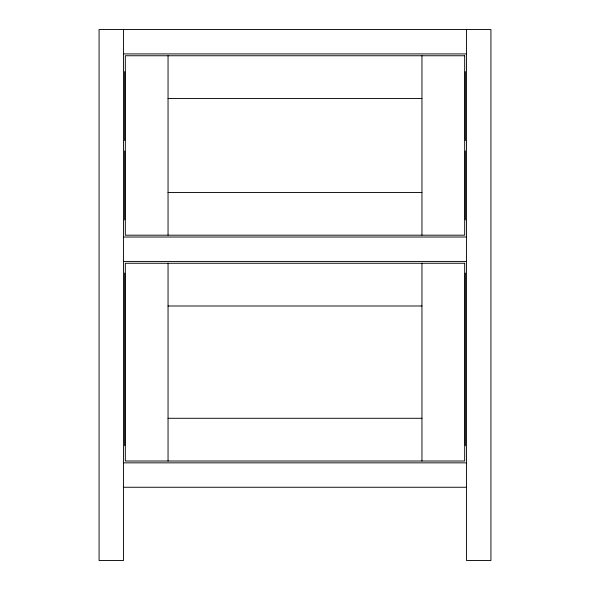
<?xml version="1.0" encoding="UTF-8"?>
<svg xmlns="http://www.w3.org/2000/svg" width="590" height="590" viewBox="0 0 590 590"><rect width="100%" height="100%" fill="white"/><g stroke="black" fill="none" stroke-linecap="round" stroke-linejoin="round"><path stroke-width="0.89" d="M123.494 53.911L466.506 53.911M168.047 98.471L421.953 98.471M168.047 192.465L421.953 192.465M123.494 237.018L466.506 237.018M123.494 261.429L466.506 261.429M168.047 305.989L421.953 305.989M168.047 418.288L421.953 418.288M123.494 462.848L466.506 462.848M123.494 487.259L466.506 487.259M466.506 29.5L466.506 560.5L490.924 560.5L490.924 29.5L99.076 29.5L99.076 560.5L123.494 560.5L123.494 29.5M465.289 71.611L465.289 140.582M465.289 150.959L465.289 219.93M465.289 273.03L465.289 445.752M421.953 55.748L421.953 235.189M421.953 263.265L421.953 461.011M168.047 55.748L168.047 235.189M168.047 263.265L168.047 461.011M124.711 71.611L124.711 140.582M124.711 150.959L124.711 219.93M124.711 273.03L124.711 445.752M464.677 55.748L125.323 55.748L125.323 235.189L464.677 235.189L464.677 55.748M464.677 263.265L125.323 263.265L125.323 461.011L464.677 461.011L464.677 263.265"/></g></svg>
